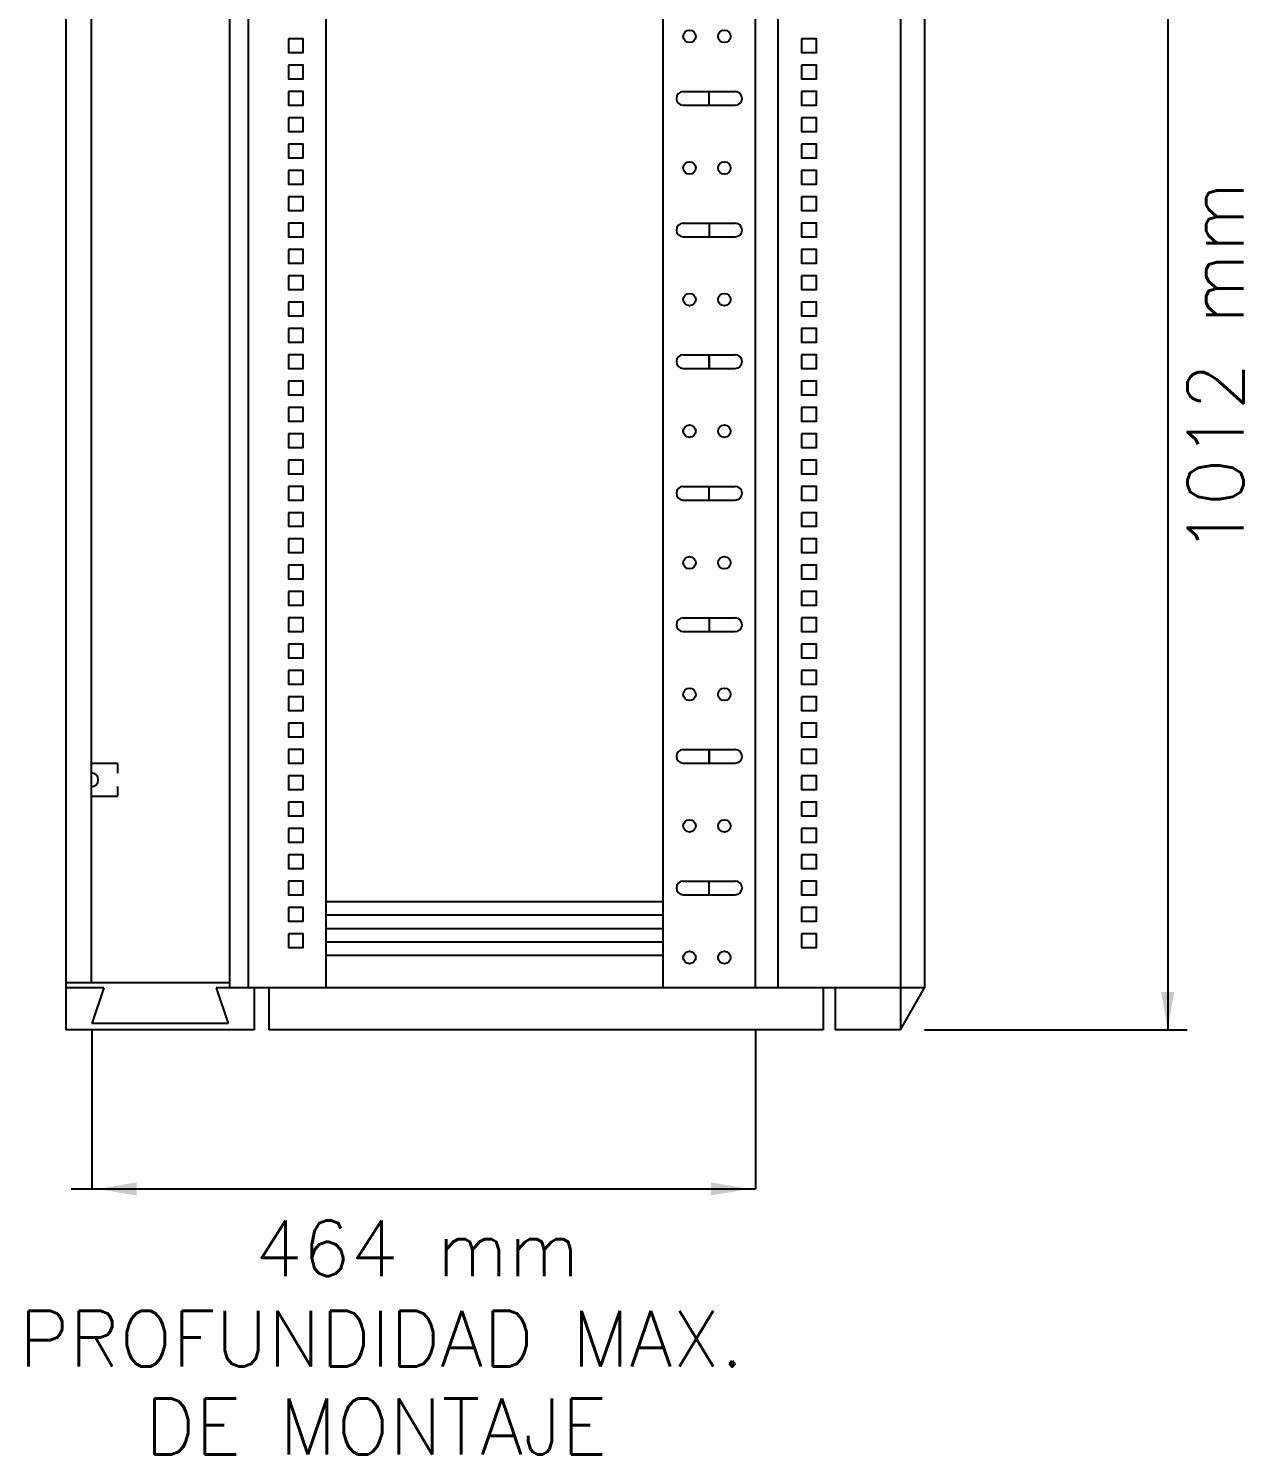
# Model space of a CAD drawing. Extents: x 4.4 to 40.4, y -48.2 to -29.9.
# Drawn here: x 4.88 to 9.23, y -41.14 to -36.04 of the extents above; entities that cross this region are included whole.
import ezdxf
from ezdxf.enums import TextEntityAlignment as Align

# ---------------------------------------------------------------- set-up
doc = ezdxf.new("R2010")
doc.units = 0
doc.header["$LTSCALE"] = 1200
doc.header["$MEASUREMENT"] = 0
doc.layers.get('0').update_dxf_attribs({"linetype": 'CONTINUOUS'})
doc.styles.add('ROMANS', font='ROMANS.shx', dxfattribs={"height": 0.12})

msp = doc.modelspace()

# ---------------------------------------------------------------- linework, layer by layer
for p, q in [((5.0144, -34.5628), (5.0144, -39.6228)), ((8.0034, -34.5628), (8.0034, -39.6228)), ((5.1058, -34.7321), (5.1058, -39.4535)), ((5.6005, -34.7321), (5.6005, -39.4718)), ((5.6678, -34.7408), (5.6678, -39.4718)), ((5.9453, -34.7408), (5.9453, -39.4718)), ((7.1529, -34.7408), (7.1529, -39.4718)), ((7.483, -34.7408), (7.483, -39.4718)), ((7.5638, -34.7408), (7.5638, -39.4718)), ((8.0894, -34.7408), (8.0894, -39.4718)), ((5.1058, -38.6683), (5.1058, -38.785)), ((5.1999, -38.6683), (5.1058, -38.6683)), ((5.1999, -38.6683), (5.1999, -38.7024)), ((5.1999, -38.7508), (5.1999, -38.785)), ((5.1058, -38.785), (5.1999, -38.785)), ((5.9453, -39.1625), (7.1529, -39.1625)), ((5.9453, -39.2107), (7.1529, -39.2107)), ((5.9453, -39.2589), (7.1529, -39.2589)), ((5.9453, -39.3071), (7.1529, -39.3071)), ((5.9453, -39.3554), (7.1529, -39.3554)), ((5.6005, -39.4535), (5.0144, -39.4535)), ((5.1503, -39.4718), (5.0144, -39.4718)), ((5.1503, -39.4718), (5.1076, -39.6)), ((8.0894, -39.4718), (5.5535, -39.4718)), ((5.5535, -39.4718), (5.5963, -39.6)), ((5.6894, -39.4718), (5.6894, -39.6228)), ((5.7421, -39.4718), (5.7421, -39.6228)), ((7.7264, -39.4718), (7.7264, -39.6228)), ((7.7694, -39.4718), (7.7694, -39.6228)), ((8.0034, -39.6228), (8.0894, -39.4718)), ((5.6894, -39.6228), (5.0144, -39.6228)), ((5.5963, -39.6), (5.1076, -39.6)), ((7.7264, -39.6228), (5.7421, -39.6228)), ((8.0034, -39.6228), (7.7694, -39.6228))]:
    msp.add_line(p, q)
at = {"color": 8}
for p, q in [((8.9604, -34.5628), (8.9604, -39.6228)), ((8.9604, -37.998), (8.9604, -39.6228)), ((5.1082, -39.6228), (5.1082, -40.1923)), ((7.4844, -39.6228), (7.4844, -40.1923)), ((8.0894, -39.6228), (9.0306, -39.6228)), ((8.9854, -39.6228), (8.9854, -39.6228)), ((5.0342, -40.1923), (7.4471, -40.1923)), ((5.1156, -40.1923), (7.4844, -40.1923))]:
    msp.add_line(p, q, dxfattribs=at)
at = {"color": 7}
for p, q in [((7.2256, -36.2614), (7.4116, -36.2614)), ((7.2256, -36.2614), (7.4116, -36.2614)), ((7.3186, -36.3104), (7.3186, -36.2614)), ((7.2256, -36.3104), (7.4116, -36.3104)), ((7.2256, -36.7328), (7.4116, -36.7328)), ((7.2256, -36.7328), (7.4116, -36.7328)), ((7.3186, -36.7328), (7.3186, -36.7817)), ((7.2256, -36.7817), (7.4116, -36.7817)), ((7.2256, -37.2042), (7.4116, -37.2042)), ((7.2256, -37.2042), (7.4116, -37.2042)), ((7.2256, -37.2042), (7.4116, -37.2042)), ((7.2256, -37.2042), (7.4116, -37.2042)), ((7.3186, -37.2531), (7.3186, -37.2042)), ((7.3186, -37.2042), (7.3186, -37.2531)), ((7.2256, -37.2531), (7.4116, -37.2531)), ((7.2256, -37.2531), (7.4116, -37.2531)), ((7.2256, -37.6755), (7.4116, -37.6755)), ((7.2256, -37.6755), (7.4116, -37.6755)), ((7.3186, -37.7245), (7.3186, -37.6755)), ((7.2256, -37.7245), (7.4116, -37.7245)), ((7.2256, -38.1469), (7.4116, -38.1469)), ((7.2256, -38.1469), (7.4116, -38.1469)), ((7.3186, -38.1469), (7.3186, -38.1958)), ((7.2256, -38.1958), (7.4116, -38.1958)), ((7.2256, -38.6183), (7.4116, -38.6183)), ((7.2256, -38.6183), (7.4116, -38.6183)), ((7.2256, -38.6183), (7.4116, -38.6183)), ((7.2256, -38.6183), (7.4116, -38.6183)), ((7.2256, -38.6672), (7.4116, -38.6672)), ((7.2256, -38.6672), (7.4116, -38.6672)), ((7.3186, -38.6183), (7.3186, -38.6672)), ((7.3186, -38.6672), (7.3186, -38.6183)), ((7.2256, -39.0896), (7.4116, -39.0896)), ((7.2256, -39.0896), (7.4116, -39.0896)), ((7.3186, -39.1386), (7.3186, -39.0896)), ((7.2256, -39.1386), (7.4116, -39.1386))]:
    msp.add_line(p, q, dxfattribs=at)
for points in [[(5.8122, -36.0729), (5.8122, -36.1218), (5.8648, -36.1218), (5.8648, -36.0729)], [(7.6496, -36.0729), (7.6496, -36.1218), (7.7023, -36.1218), (7.7023, -36.0729)], [(5.8122, -36.1671), (5.8122, -36.2161), (5.8648, -36.2161), (5.8648, -36.1671)], [(7.6496, -36.1671), (7.6496, -36.2161), (7.7023, -36.2161), (7.7023, -36.1671)], [(5.8122, -36.2614), (5.8122, -36.3104), (5.8648, -36.3104), (5.8648, -36.2614)], [(7.6496, -36.2614), (7.6496, -36.3104), (7.7023, -36.3104), (7.7023, -36.2614)], [(5.8122, -36.3557), (5.8122, -36.4046), (5.8648, -36.4046), (5.8648, -36.3557)], [(7.6496, -36.3557), (7.6496, -36.4046), (7.7023, -36.4046), (7.7023, -36.3557)], [(5.8122, -36.45), (5.8122, -36.4989), (5.8648, -36.4989), (5.8648, -36.45)], [(7.6496, -36.45), (7.6496, -36.4989), (7.7023, -36.4989), (7.7023, -36.45)], [(5.8122, -36.5442), (5.8122, -36.5932), (5.8648, -36.5932), (5.8648, -36.5442)], [(7.6496, -36.5442), (7.6496, -36.5932), (7.7023, -36.5932), (7.7023, -36.5442)], [(5.8122, -36.6385), (5.8122, -36.6875), (5.8648, -36.6875), (5.8648, -36.6385)], [(7.6496, -36.6385), (7.6496, -36.6875), (7.7023, -36.6875), (7.7023, -36.6385)], [(5.8122, -36.7328), (5.8122, -36.7817), (5.8648, -36.7817), (5.8648, -36.7328)], [(7.6496, -36.7328), (7.6496, -36.7817), (7.7023, -36.7817), (7.7023, -36.7328)], [(5.8122, -36.8271), (5.8122, -36.876), (5.8648, -36.876), (5.8648, -36.8271)], [(7.6496, -36.8271), (7.6496, -36.876), (7.7023, -36.876), (7.7023, -36.8271)], [(5.8122, -36.9213), (5.8122, -36.9703), (5.8648, -36.9703), (5.8648, -36.9213)], [(7.6496, -36.9213), (7.6496, -36.9703), (7.7023, -36.9703), (7.7023, -36.9213)], [(5.8122, -37.0156), (5.8122, -37.0646), (5.8648, -37.0646), (5.8648, -37.0156)], [(7.6496, -37.0156), (7.6496, -37.0646), (7.7023, -37.0646), (7.7023, -37.0156)], [(5.8122, -37.1099), (5.8122, -37.1588), (5.8648, -37.1588), (5.8648, -37.1099)], [(7.6496, -37.1099), (7.6496, -37.1588), (7.7023, -37.1588), (7.7023, -37.1099)], [(5.8122, -37.2042), (5.8122, -37.2531), (5.8648, -37.2531), (5.8648, -37.2042)], [(7.6496, -37.2042), (7.6496, -37.2531), (7.7023, -37.2531), (7.7023, -37.2042)], [(5.8122, -37.2984), (5.8122, -37.3474), (5.8648, -37.3474), (5.8648, -37.2984)], [(7.6496, -37.2984), (7.6496, -37.3474), (7.7023, -37.3474), (7.7023, -37.2984)], [(5.8122, -37.3927), (5.8122, -37.4416), (5.8648, -37.4416), (5.8648, -37.3927)], [(7.6496, -37.3927), (7.6496, -37.4416), (7.7023, -37.4416), (7.7023, -37.3927)], [(5.8122, -37.487), (5.8122, -37.5359), (5.8648, -37.5359), (5.8648, -37.487)], [(7.6496, -37.487), (7.6496, -37.5359), (7.7023, -37.5359), (7.7023, -37.487)], [(5.8122, -37.5812), (5.8122, -37.6302), (5.8648, -37.6302), (5.8648, -37.5812)], [(7.6496, -37.5812), (7.6496, -37.6302), (7.7023, -37.6302), (7.7023, -37.5812)], [(5.8122, -37.6755), (5.8122, -37.7245), (5.8648, -37.7245), (5.8648, -37.6755)], [(7.6496, -37.6755), (7.6496, -37.7245), (7.7023, -37.7245), (7.7023, -37.6755)], [(5.8122, -37.7698), (5.8122, -37.8187), (5.8648, -37.8187), (5.8648, -37.7698)], [(7.6496, -37.7698), (7.6496, -37.8187), (7.7023, -37.8187), (7.7023, -37.7698)], [(5.8122, -37.8641), (5.8122, -37.913), (5.8648, -37.913), (5.8648, -37.8641)], [(7.6496, -37.8641), (7.6496, -37.913), (7.7023, -37.913), (7.7023, -37.8641)], [(5.8122, -37.9583), (5.8122, -38.0073), (5.8648, -38.0073), (5.8648, -37.9583)], [(7.6496, -37.9583), (7.6496, -38.0073), (7.7023, -38.0073), (7.7023, -37.9583)], [(5.8122, -38.0526), (5.8122, -38.1016), (5.8648, -38.1016), (5.8648, -38.0526)], [(7.6496, -38.0526), (7.6496, -38.1016), (7.7023, -38.1016), (7.7023, -38.0526)], [(5.8122, -38.1469), (5.8122, -38.1958), (5.8648, -38.1958), (5.8648, -38.1469)], [(7.6496, -38.1469), (7.6496, -38.1958), (7.7023, -38.1958), (7.7023, -38.1469)], [(5.8122, -38.2412), (5.8122, -38.2901), (5.8648, -38.2901), (5.8648, -38.2412)], [(7.6496, -38.2412), (7.6496, -38.2901), (7.7023, -38.2901), (7.7023, -38.2412)], [(5.8122, -38.3354), (5.8122, -38.3844), (5.8648, -38.3844), (5.8648, -38.3354)], [(7.6496, -38.3354), (7.6496, -38.3844), (7.7023, -38.3844), (7.7023, -38.3354)], [(5.8122, -38.4297), (5.8122, -38.4787), (5.8648, -38.4787), (5.8648, -38.4297)], [(7.6496, -38.4297), (7.6496, -38.4787), (7.7023, -38.4787), (7.7023, -38.4297)], [(5.8122, -38.524), (5.8122, -38.5729), (5.8648, -38.5729), (5.8648, -38.524)], [(7.6496, -38.524), (7.6496, -38.5729), (7.7023, -38.5729), (7.7023, -38.524)], [(5.8122, -38.6183), (5.8122, -38.6672), (5.8648, -38.6672), (5.8648, -38.6183)], [(7.6496, -38.6183), (7.6496, -38.6672), (7.7023, -38.6672), (7.7023, -38.6183)], [(5.8122, -38.7125), (5.8122, -38.7615), (5.8648, -38.7615), (5.8648, -38.7125)], [(7.6496, -38.7125), (7.6496, -38.7615), (7.7023, -38.7615), (7.7023, -38.7125)], [(5.8122, -38.8068), (5.8122, -38.8557), (5.8648, -38.8557), (5.8648, -38.8068)], [(7.6496, -38.8068), (7.6496, -38.8557), (7.7023, -38.8557), (7.7023, -38.8068)], [(5.8122, -38.9011), (5.8122, -38.95), (5.8648, -38.95), (5.8648, -38.9011)], [(7.6496, -38.9011), (7.6496, -38.95), (7.7023, -38.95), (7.7023, -38.9011)], [(5.8122, -38.9953), (5.8122, -39.0443), (5.8648, -39.0443), (5.8648, -38.9953)], [(7.6496, -38.9953), (7.6496, -39.0443), (7.7023, -39.0443), (7.7023, -38.9953)], [(5.8122, -39.0896), (5.8122, -39.1386), (5.8648, -39.1386), (5.8648, -39.0896)], [(7.6496, -39.0896), (7.6496, -39.1386), (7.7023, -39.1386), (7.7023, -39.0896)], [(5.8122, -39.1839), (5.8122, -39.2328), (5.8648, -39.2328), (5.8648, -39.1839)], [(7.6496, -39.1839), (7.6496, -39.2328), (7.7023, -39.2328), (7.7023, -39.1839)], [(5.8122, -39.2782), (5.8122, -39.3271), (5.8648, -39.3271), (5.8648, -39.2782)], [(7.6496, -39.2782), (7.6496, -39.3271), (7.7023, -39.3271), (7.7023, -39.2782)]]:
    msp.add_lwpolyline(points, close=True, dxfattribs=at)
for centre in [(7.2481, -36.0637), (7.2481, -36.0637), (7.3728, -36.0637), (7.3728, -36.0637), (7.2481, -36.5351), (7.2481, -36.5351), (7.3728, -36.5351), (7.3728, -36.5351), (7.2481, -37.0065), (7.3728, -37.0065), (7.2481, -37.4778), (7.2481, -37.4778), (7.3728, -37.4778), (7.3728, -37.4778), (7.2481, -37.9492), (7.3728, -37.9492), (7.2481, -38.4206), (7.3728, -38.4206), (7.2481, -38.8919), (7.2481, -38.8919), (7.3728, -38.8919), (7.3728, -38.8919), (7.2481, -39.3633), (7.3728, -39.3633)]:
    msp.add_circle(centre, 0.0223, dxfattribs=at)
for centre, start, end in [((7.2256, -36.2859), 90, 270), ((7.4116, -36.2859), 270, 90), ((7.2256, -36.7573), 90, 270), ((7.4116, -36.7573), 270, 90), ((7.2256, -37.2286), 90, 270), ((7.2256, -37.2286), 90, 270), ((7.4116, -37.2286), 270, 90), ((7.4116, -37.2286), 270, 90), ((7.2256, -37.7), 90, 270), ((7.4116, -37.7), 270, 90), ((7.2256, -38.1714), 90, 270), ((7.4116, -38.1714), 270, 90), ((7.2256, -38.6427), 90, 270), ((7.2256, -38.6427), 90, 270), ((7.4116, -38.6427), 270, 90), ((7.4116, -38.6427), 270, 90), ((7.2256, -39.1141), 90, 270), ((7.4116, -39.1141), 270, 90)]:
    msp.add_arc(centre, 0.0245, start, end, dxfattribs=at)
msp.add_arc((5.1058, -38.7269), 0.0249, 270, 90)
at = {"color": 8, "linetype": 'ByBlock'}
for points in [[(8.9837, -39.4863), (8.9371, -39.4863), (8.9604, -39.6228)], [(8.9837, -39.4863), (8.9371, -39.4863), (8.9604, -39.6228)], [(5.2679, -40.169), (5.2679, -40.2157), (5.1279, -40.1923)], [(7.3247, -40.169), (7.3247, -40.2157), (7.4647, -40.1923)]]:
    msp.add_solid(points, dxfattribs=at)

# ---------------------------------------------------------------- texts
at = {"color": 8, "style": 'ROMANS'}
msp.add_text('1012 mm', height=0.2, rotation=90, dxfattribs=at).set_placement((9.2318, -37.9183))
for s, p in [('464 mm', (5.6905, -40.5653)), ('PROFUNDIDAD MAX.', (4.8469, -40.8887)), ('DE MONTAJE', (5.2985, -41.2035))]:
    msp.add_text(s, height=0.2, dxfattribs=at).set_placement(p, align=Align.BOTTOM_LEFT)

doc.saveas('drawing.dxf')
